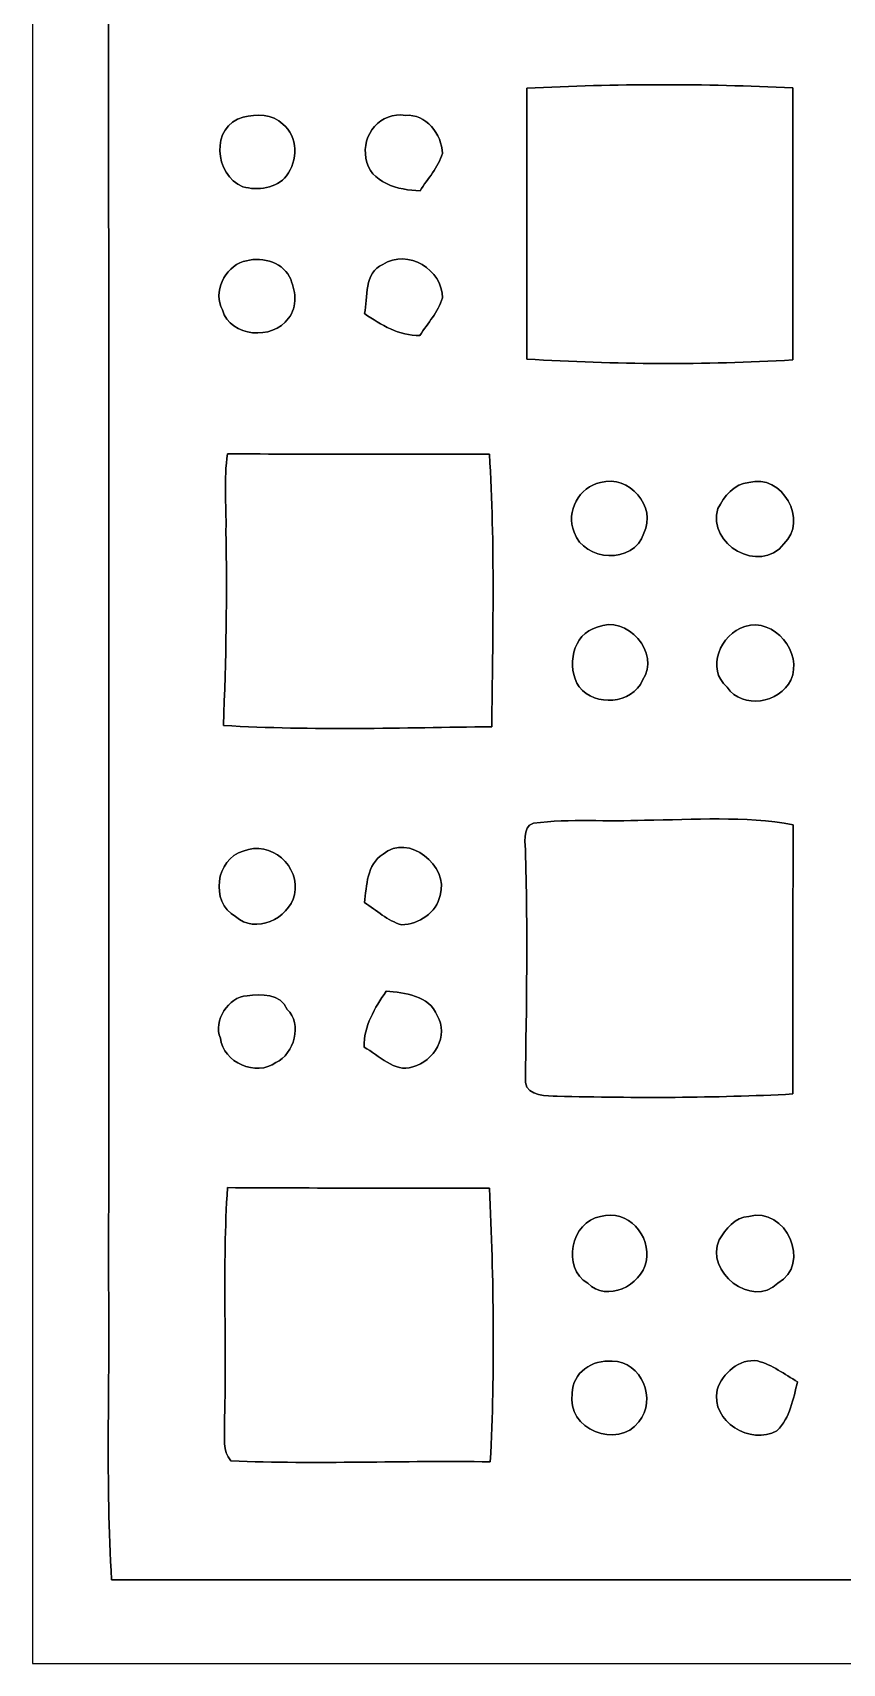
# Model space of a CAD drawing. Header units: centimetres. Extents: x -16.8 to 16.8, y -16.7 to 16.7.
# Drawn here: x -16.77 to -9.26, y -16.67 to -1.54 of the extents above; entities that cross this region are included whole.
import ezdxf

# ---------------------------------------------------------------- set-up
doc = ezdxf.new("R2010")
doc.units = ezdxf.units.CM
doc.header["$MEASUREMENT"] = 0
doc.layers.add('Layer 1', color=7, linetype='Continuous')

msp = doc.modelspace()

# ---------------------------------------------------------------- linework, layer by layer
at = {"layer": 'Layer 1', "color": 7}
for points, knots in [([(-16.77458, 16.66875), (-16.77458, 16.66875), (16.77458, 16.66875), (16.77458, 16.66875), (16.77458, 16.66875), (16.77458, 16.66875), (16.77458, -16.66875), (16.77458, -16.66875), (16.77458, -16.66875), (16.77458, -16.66875), (-16.77458, -16.66875), (-16.77458, -16.66875), (-16.77458, -16.66875), (-16.77458, -16.66875), (-16.77458, 16.66875), (-16.77458, 16.66875), (-16.77458, 16.66875), (-16.77458, 16.66875), (-16.77458, 16.66875), (-16.77458, 16.66875)], [0, 0, 0, 0, 0.16666667, 0.16666667, 0.16666667, 0.16666667, 0.33333333, 0.33333333, 0.33333333, 0.33333333, 0.5, 0.5, 0.5, 0.5, 0.66666667, 0.66666667, 0.66666667, 0.66666667, 1, 1, 1, 1]), ([(-16.06091, 16.05774), (-16.07961, 6.31331), (-16.06374, -3.43147), (-16.06903, -13.17625), (-16.06903, -13.17625), (-16.0588, -14.08148), (-16.0969, -14.98776), (-16.04186, -15.89229), (-16.04186, -15.89229), (-5.49557, -15.89546), (5.05107, -15.88805), (15.59736, -15.89581), (15.59736, -15.89581), (15.65769, -15.41709), (15.61606, -14.93132), (15.63052, -14.45013), (15.63052, -14.45013), (15.63088, -10.96857), (15.62417, -7.48665), (15.63158, -4.00509), (15.63158, -4.00509), (15.61571, -2.97004), (15.64852, -1.93463), (15.6143, -0.89958), (15.6143, -0.89958), (15.63758, 1.05692), (15.63441, 3.01378), (15.62276, 4.97064), (15.62276, 4.97064), (15.63864, 6.5218), (15.61465, 8.07297), (15.63511, 9.62413), (15.63511, 9.62413), (15.60371, 10.68564), (15.63299, 11.7475), (15.62876, 12.80901), (15.62876, 12.80901), (15.61888, 13.89274), (15.66086, 14.97718), (15.59595, 16.05986), (15.59595, 16.05986), (14.04867, 16.08137), (12.50103, 16.06303), (10.95375, 16.06903), (10.95375, 16.06903), (2.60456, 16.06903), (-5.74428, 16.06903), (-14.09347, 16.06903), (-14.09347, 16.06903), (-14.74929, 16.06867), (-15.40545, 16.07608), (-16.06091, 16.05774)], [0, 0, 0, 0, 0.07142857, 0.07142857, 0.07142857, 0.07142857, 0.14285714, 0.14285714, 0.14285714, 0.14285714, 0.21428571, 0.21428571, 0.21428571, 0.21428571, 0.28571429, 0.28571429, 0.28571429, 0.28571429, 0.35714286, 0.35714286, 0.35714286, 0.35714286, 0.42857143, 0.42857143, 0.42857143, 0.42857143, 0.5, 0.5, 0.5, 0.5, 0.57142857, 0.57142857, 0.57142857, 0.57142857, 0.64285714, 0.64285714, 0.64285714, 0.64285714, 0.71428571, 0.71428571, 0.71428571, 0.71428571, 0.78571429, 0.78571429, 0.78571429, 0.78571429, 0.85714286, 0.85714286, 0.85714286, 0.85714286, 1, 1, 1, 1]), ([(-12.18777, -2.05528), (-11.36615, -2.01189), (-10.54171, -2.0126), (-9.71973, -2.05211), (-9.71973, -2.05211), (-9.71797, -2.89348), (-9.71832, -3.73486), (-9.71973, -4.57659), (-9.71973, -4.57659), (-10.54135, -4.62245), (-11.3665, -4.62033), (-12.18777, -4.56777), (-12.18777, -4.56777), (-12.18883, -3.73027), (-12.18988, -2.89278), (-12.18777, -2.05528)], [0, 0, 0, 0, 0.2, 0.2, 0.2, 0.2, 0.4, 0.4, 0.4, 0.4, 0.6, 0.6, 0.6, 0.6, 1, 1, 1, 1]), ([(-13.68108, -2.70475), (-13.72623, -2.49238), (-13.5449, -2.26695), (-13.3156, -2.30787), (-13.3156, -2.30787), (-13.12545, -2.28953), (-12.97552, -2.48426), (-12.97129, -2.6603), (-12.97129, -2.6603), (-13.00939, -2.79118), (-13.10816, -2.89313), (-13.17943, -3.00673), (-13.17943, -3.00673), (-13.37451, -3.0032), (-13.64756, -2.93405), (-13.68108, -2.70475)], [0, 0, 0, 0, 0.2, 0.2, 0.2, 0.2, 0.4, 0.4, 0.4, 0.4, 0.6, 0.6, 0.6, 0.6, 1, 1, 1, 1]), ([(-14.82055, -2.32339), (-14.69778, -2.29376), (-14.54926, -2.29482), (-14.4526, -2.3876), (-14.4526, -2.3876), (-14.31008, -2.50049), (-14.31149, -2.73085), (-14.41803, -2.86808), (-14.41803, -2.86808), (-14.51116, -2.98732), (-14.68473, -3.00602), (-14.82337, -2.97004), (-14.82337, -2.97004), (-15.08972, -2.86032), (-15.12782, -2.40877), (-14.82055, -2.32339)], [0, 0, 0, 0, 0.2, 0.2, 0.2, 0.2, 0.4, 0.4, 0.4, 0.4, 0.6, 0.6, 0.6, 0.6, 1, 1, 1, 1]), ([(-14.82019, -3.66395), (-14.66568, -3.61456), (-14.47059, -3.65584), (-14.38945, -3.80541), (-14.38945, -3.80541), (-14.33548, -3.9243), (-14.31078, -4.0827), (-14.40109, -4.18994), (-14.40109, -4.18994), (-14.54609, -4.39491), (-14.93767, -4.36739), (-15.01352, -4.11162), (-15.01352, -4.11162), (-15.10277, -3.94899), (-14.9927, -3.71793), (-14.82019, -3.66395)], [0, 0, 0, 0, 0.2, 0.2, 0.2, 0.2, 0.4, 0.4, 0.4, 0.4, 0.6, 0.6, 0.6, 0.6, 1, 1, 1, 1]), ([(-13.52515, -3.6897), (-13.29055, -3.54189), (-12.97129, -3.73909), (-12.97093, -4.00085), (-12.97093, -4.00085), (-13.01009, -4.13209), (-13.10852, -4.23474), (-13.18013, -4.34904), (-13.18013, -4.34904), (-13.37592, -4.35292), (-13.53961, -4.25133), (-13.69448, -4.1469), (-13.69448, -4.1469), (-13.6652, -3.99768), (-13.69977, -3.76626), (-13.52515, -3.6897)], [0, 0, 0, 0, 0.2, 0.2, 0.2, 0.2, 0.4, 0.4, 0.4, 0.4, 0.6, 0.6, 0.6, 0.6, 1, 1, 1, 1]), ([(-14.96554, -5.44689), (-14.15591, -5.45253), (-13.34594, -5.4483), (-12.53596, -5.45112), (-12.53596, -5.45112), (-12.48198, -6.2925), (-12.50562, -7.13669), (-12.51373, -7.97913), (-12.51373, -7.97913), (-13.34347, -7.9883), (-14.17532, -8.01687), (-15.00399, -7.96713), (-15.00399, -7.96713), (-14.97965, -7.36388), (-14.96871, -6.75958), (-14.98036, -6.15597), (-14.98036, -6.15597), (-14.97577, -5.91926), (-15.00223, -5.68149), (-14.96554, -5.44689)], [0, 0, 0, 0, 0.16666667, 0.16666667, 0.16666667, 0.16666667, 0.33333333, 0.33333333, 0.33333333, 0.33333333, 0.5, 0.5, 0.5, 0.5, 0.66666667, 0.66666667, 0.66666667, 0.66666667, 1, 1, 1, 1]), ([(-11.50373, -5.71429), (-11.23844, -5.63704), (-10.98021, -5.93796), (-11.10227, -6.18384), (-11.10227, -6.18384), (-11.19646, -6.47629), (-11.65684, -6.44772), (-11.74891, -6.17467), (-11.74891, -6.17467), (-11.83005, -5.98241), (-11.70376, -5.75134), (-11.50373, -5.71429)], [0, 0, 0, 0, 0.25, 0.25, 0.25, 0.25, 0.5, 0.5, 0.5, 0.5, 1, 1, 1, 1]), ([(-10.12896, -5.71288), (-9.81781, -5.62504), (-9.57298, -6.06813), (-9.80369, -6.28333), (-9.80369, -6.28333), (-10.02489, -6.56872), (-10.52124, -6.2865), (-10.41471, -5.95489), (-10.41471, -5.95489), (-10.35861, -5.84271), (-10.26266, -5.72382), (-10.12896, -5.71288)], [0, 0, 0, 0, 0.25, 0.25, 0.25, 0.25, 0.5, 0.5, 0.5, 0.5, 1, 1, 1, 1]), ([(-11.53583, -7.05591), (-11.26102, -6.9342), (-10.94176, -7.29686), (-11.11356, -7.54627), (-11.11356, -7.54627), (-11.21163, -7.7724), (-11.55312, -7.79427), (-11.70234, -7.61048), (-11.70234, -7.61048), (-11.82335, -7.42527), (-11.76726, -7.11976), (-11.53583, -7.05591)], [0, 0, 0, 0, 0.25, 0.25, 0.25, 0.25, 0.5, 0.5, 0.5, 0.5, 1, 1, 1, 1]), ([(-10.16423, -7.04885), (-9.89365, -6.96172), (-9.62307, -7.29298), (-9.73808, -7.54592), (-9.73808, -7.54592), (-9.84356, -7.75899), (-10.18469, -7.82249), (-10.32933, -7.61294), (-10.32933, -7.61294), (-10.53112, -7.44185), (-10.39001, -7.11764), (-10.16423, -7.04885)], [0, 0, 0, 0, 0.25, 0.25, 0.25, 0.25, 0.5, 0.5, 0.5, 0.5, 1, 1, 1, 1]), ([(-12.12638, -8.87377), (-11.78419, -8.83003), (-11.43847, -8.86284), (-11.09486, -8.84626), (-11.09486, -8.84626), (-10.6359, -8.84167), (-10.17058, -8.80604), (-9.71585, -8.88824), (-9.71585, -8.88824), (-9.7215, -9.72079), (-9.71691, -10.55335), (-9.72009, -11.38626), (-9.72009, -11.38626), (-10.44787, -11.42436), (-11.17812, -11.424), (-11.9066, -11.40707), (-11.9066, -11.40707), (-11.9948, -11.40566), (-12.18459, -11.40954), (-12.20188, -11.28042), (-12.20188, -11.28042), (-12.19235, -10.57169), (-12.17824, -9.86226), (-12.20188, -9.15353), (-12.20188, -9.15353), (-12.19623, -9.07662), (-12.23998, -8.90799), (-12.12638, -8.87377)], [0, 0, 0, 0, 0.125, 0.125, 0.125, 0.125, 0.25, 0.25, 0.25, 0.25, 0.375, 0.375, 0.375, 0.375, 0.5, 0.5, 0.5, 0.5, 0.625, 0.625, 0.625, 0.625, 0.75, 0.75, 0.75, 0.75, 1, 1, 1, 1]), ([(-14.81984, -9.13271), (-14.56373, -9.02582), (-14.28538, -9.27382), (-14.34465, -9.53876), (-14.34465, -9.53876), (-14.39757, -9.76242), (-14.70766, -9.90565), (-14.89181, -9.73984), (-14.89181, -9.73984), (-15.13099, -9.60332), (-15.07561, -9.20644), (-14.81984, -9.13271)], [0, 0, 0, 0, 0.25, 0.25, 0.25, 0.25, 0.5, 0.5, 0.5, 0.5, 1, 1, 1, 1]), ([(-13.52268, -9.16129), (-13.28843, -8.96338), (-12.90532, -9.26924), (-12.99316, -9.54405), (-12.99316, -9.54405), (-13.02561, -9.70562), (-13.19248, -9.81181), (-13.34946, -9.81745), (-13.34946, -9.81745), (-13.4807, -9.78006), (-13.5823, -9.68093), (-13.69554, -9.61037), (-13.69554, -9.61037), (-13.67367, -9.45339), (-13.67508, -9.25795), (-13.52268, -9.16129)], [0, 0, 0, 0, 0.2, 0.2, 0.2, 0.2, 0.4, 0.4, 0.4, 0.4, 0.6, 0.6, 0.6, 0.6, 1, 1, 1, 1]), ([(-13.49375, -10.43234), (-13.3223, -10.44751), (-13.09511, -10.47221), (-13.02068, -10.65883), (-13.02068, -10.65883), (-12.90602, -10.84298), (-13.05101, -11.08604), (-13.24645, -11.13472), (-13.24645, -11.13472), (-13.42073, -11.19152), (-13.55937, -11.02607), (-13.69907, -10.95163), (-13.69907, -10.95163), (-13.70154, -10.75373), (-13.59923, -10.58862), (-13.49375, -10.43234)], [0, 0, 0, 0, 0.2, 0.2, 0.2, 0.2, 0.4, 0.4, 0.4, 0.4, 0.6, 0.6, 0.6, 0.6, 1, 1, 1, 1]), ([(-14.78456, -10.47503), (-14.65686, -10.4588), (-14.472, -10.4521), (-14.41133, -10.60168), (-14.41133, -10.60168), (-14.2688, -10.73609), (-14.34747, -11.01408), (-14.51716, -11.09521), (-14.51716, -11.09521), (-14.6999, -11.22715), (-15.00717, -11.09451), (-15.03186, -10.86838), (-15.03186, -10.86838), (-15.10101, -10.70681), (-14.95848, -10.4842), (-14.78456, -10.47503)], [0, 0, 0, 0, 0.2, 0.2, 0.2, 0.2, 0.4, 0.4, 0.4, 0.4, 0.6, 0.6, 0.6, 0.6, 1, 1, 1, 1]), ([(-14.96624, -12.25515), (-14.15591, -12.26185), (-13.34594, -12.25585), (-12.53596, -12.26079), (-12.53596, -12.26079), (-12.49574, -13.10569), (-12.48234, -13.95377), (-12.52784, -14.79867), (-12.52784, -14.79867), (-13.32971, -14.78597), (-14.13369, -14.82408), (-14.93414, -14.7895), (-14.93414, -14.7895), (-15.01422, -14.69884), (-14.99129, -14.56902), (-14.99517, -14.4586), (-14.99517, -14.4586), (-14.97083, -13.72411), (-15.01493, -12.98822), (-14.96624, -12.25515)], [0, 0, 0, 0, 0.16666667, 0.16666667, 0.16666667, 0.16666667, 0.33333333, 0.33333333, 0.33333333, 0.33333333, 0.5, 0.5, 0.5, 0.5, 0.66666667, 0.66666667, 0.66666667, 0.66666667, 1, 1, 1, 1]), ([(-11.50408, -12.52291), (-11.25044, -12.44988), (-11.03348, -12.69682), (-11.07969, -12.94271), (-11.07969, -12.94271), (-11.12979, -13.1639), (-11.44552, -13.3223), (-11.62368, -13.14132), (-11.62368, -13.14132), (-11.86603, -13.00515), (-11.7789, -12.56418), (-11.50408, -12.52291)], [0, 0, 0, 0, 0.25, 0.25, 0.25, 0.25, 0.5, 0.5, 0.5, 0.5, 1, 1, 1, 1]), ([(-10.12896, -12.52149), (-9.78288, -12.42448), (-9.54229, -12.96811), (-9.85943, -13.14132), (-9.85943, -13.14132), (-10.09932, -13.38051), (-10.53888, -13.03302), (-10.40377, -12.73986), (-10.40377, -12.73986), (-10.34309, -12.63932), (-10.2549, -12.52961), (-10.12896, -12.52149)], [0, 0, 0, 0, 0.25, 0.25, 0.25, 0.25, 0.5, 0.5, 0.5, 0.5, 1, 1, 1, 1]), ([(-11.39754, -13.86593), (-11.12344, -13.86346), (-10.97668, -14.224), (-11.14919, -14.42649), (-11.14919, -14.42649), (-11.33934, -14.68755), (-11.82934, -14.49493), (-11.7662, -14.16262), (-11.7662, -14.16262), (-11.76867, -13.97317), (-11.57817, -13.84653), (-11.39754, -13.86593)], [0, 0, 0, 0, 0.25, 0.25, 0.25, 0.25, 0.5, 0.5, 0.5, 0.5, 1, 1, 1, 1]), ([(-10.42282, -14.13228), (-10.37449, -13.97706), (-10.2175, -13.83736), (-10.04746, -13.86311), (-10.04746, -13.86311), (-9.91023, -13.89662), (-9.79805, -13.98905), (-9.67599, -14.05608), (-9.67599, -14.05608), (-9.71656, -14.21306), (-9.74478, -14.39051), (-9.86684, -14.5101), (-9.86684, -14.5101), (-10.11308, -14.65121), (-10.48244, -14.42332), (-10.42282, -14.13228)], [0, 0, 0, 0, 0.2, 0.2, 0.2, 0.2, 0.4, 0.4, 0.4, 0.4, 0.6, 0.6, 0.6, 0.6, 1, 1, 1, 1])]:
    msp.add_open_spline(points, degree=3, knots=knots, dxfattribs=at)
at = {"layer": 'Layer 1', "color": 251}
for points, knots in [([(-16.06091, 16.05774), (-15.40545, 16.07608), (-14.74929, 16.06867), (-14.09347, 16.06903), (-14.09347, 16.06903), (-5.74428, 16.06903), (2.60456, 16.06903), (10.95375, 16.06903), (10.95375, 16.06903), (12.50103, 16.06303), (14.04867, 16.08137), (15.59595, 16.05986), (15.59595, 16.05986), (15.66086, 14.97718), (15.61888, 13.89274), (15.62876, 12.80901), (15.62876, 12.80901), (15.63299, 11.7475), (15.60371, 10.68564), (15.63511, 9.62413), (15.63511, 9.62413), (15.61465, 8.07297), (15.63864, 6.5218), (15.62276, 4.97064), (15.62276, 4.97064), (15.63441, 3.01378), (15.63758, 1.05692), (15.6143, -0.89958), (15.6143, -0.89958), (15.64852, -1.93463), (15.61571, -2.97004), (15.63158, -4.00509), (15.63158, -4.00509), (15.62417, -7.48665), (15.63088, -10.96857), (15.63052, -14.45013), (15.63052, -14.45013), (15.61606, -14.93132), (15.65769, -15.41709), (15.59736, -15.89581), (15.59736, -15.89581), (5.05107, -15.88805), (-5.49557, -15.89546), (-16.04186, -15.89229), (-16.04186, -15.89229), (-16.0969, -14.98776), (-16.0588, -14.08148), (-16.06903, -13.17625), (-16.06903, -13.17625), (-16.06374, -3.43147), (-16.07961, 6.31331), (-16.06091, 16.05774), (-16.06091, 16.05774), (-16.06091, 16.05774), (-16.06091, 16.05774), (-16.06091, 16.05774)], [0, 0, 0, 0, 0.06666667, 0.06666667, 0.06666667, 0.06666667, 0.13333333, 0.13333333, 0.13333333, 0.13333333, 0.2, 0.2, 0.2, 0.2, 0.26666667, 0.26666667, 0.26666667, 0.26666667, 0.33333333, 0.33333333, 0.33333333, 0.33333333, 0.4, 0.4, 0.4, 0.4, 0.46666667, 0.46666667, 0.46666667, 0.46666667, 0.53333333, 0.53333333, 0.53333333, 0.53333333, 0.6, 0.6, 0.6, 0.6, 0.66666667, 0.66666667, 0.66666667, 0.66666667, 0.73333333, 0.73333333, 0.73333333, 0.73333333, 0.8, 0.8, 0.8, 0.8, 0.86666667, 0.86666667, 0.86666667, 0.86666667, 1, 1, 1, 1]), ([(-12.18777, -2.05528), (-12.18988, -2.89278), (-12.18883, -3.73027), (-12.18777, -4.56777), (-12.18777, -4.56777), (-11.3665, -4.62033), (-10.54135, -4.62245), (-9.71973, -4.57659), (-9.71973, -4.57659), (-9.71832, -3.73486), (-9.71797, -2.89348), (-9.71973, -2.05211), (-9.71973, -2.05211), (-10.54171, -2.0126), (-11.36615, -2.01189), (-12.18777, -2.05528), (-12.18777, -2.05528), (-12.18777, -2.05528), (-12.18777, -2.05528), (-12.18777, -2.05528)], [0, 0, 0, 0, 0.16666667, 0.16666667, 0.16666667, 0.16666667, 0.33333333, 0.33333333, 0.33333333, 0.33333333, 0.5, 0.5, 0.5, 0.5, 0.66666667, 0.66666667, 0.66666667, 0.66666667, 1, 1, 1, 1]), ([(-13.68108, -2.70475), (-13.64756, -2.93405), (-13.37451, -3.0032), (-13.17943, -3.00673), (-13.17943, -3.00673), (-13.10816, -2.89313), (-13.00939, -2.79118), (-12.97129, -2.6603), (-12.97129, -2.6603), (-12.97552, -2.48426), (-13.12545, -2.28953), (-13.3156, -2.30787), (-13.3156, -2.30787), (-13.5449, -2.26695), (-13.72623, -2.49238), (-13.68108, -2.70475), (-13.68108, -2.70475), (-13.68108, -2.70475), (-13.68108, -2.70475), (-13.68108, -2.70475)], [0, 0, 0, 0, 0.16666667, 0.16666667, 0.16666667, 0.16666667, 0.33333333, 0.33333333, 0.33333333, 0.33333333, 0.5, 0.5, 0.5, 0.5, 0.66666667, 0.66666667, 0.66666667, 0.66666667, 1, 1, 1, 1]), ([(-14.82055, -2.32339), (-15.12782, -2.40877), (-15.08972, -2.86032), (-14.82337, -2.97004), (-14.82337, -2.97004), (-14.68473, -3.00602), (-14.51116, -2.98732), (-14.41803, -2.86808), (-14.41803, -2.86808), (-14.31149, -2.73085), (-14.31008, -2.50049), (-14.4526, -2.3876), (-14.4526, -2.3876), (-14.54926, -2.29482), (-14.69778, -2.29376), (-14.82055, -2.32339), (-14.82055, -2.32339), (-14.82055, -2.32339), (-14.82055, -2.32339), (-14.82055, -2.32339)], [0, 0, 0, 0, 0.16666667, 0.16666667, 0.16666667, 0.16666667, 0.33333333, 0.33333333, 0.33333333, 0.33333333, 0.5, 0.5, 0.5, 0.5, 0.66666667, 0.66666667, 0.66666667, 0.66666667, 1, 1, 1, 1]), ([(-14.82019, -3.66395), (-14.9927, -3.71793), (-15.10277, -3.94899), (-15.01352, -4.11162), (-15.01352, -4.11162), (-14.93767, -4.36739), (-14.54609, -4.39491), (-14.40109, -4.18994), (-14.40109, -4.18994), (-14.31078, -4.0827), (-14.33548, -3.9243), (-14.38945, -3.80541), (-14.38945, -3.80541), (-14.47059, -3.65584), (-14.66568, -3.61456), (-14.82019, -3.66395), (-14.82019, -3.66395), (-14.82019, -3.66395), (-14.82019, -3.66395), (-14.82019, -3.66395)], [0, 0, 0, 0, 0.16666667, 0.16666667, 0.16666667, 0.16666667, 0.33333333, 0.33333333, 0.33333333, 0.33333333, 0.5, 0.5, 0.5, 0.5, 0.66666667, 0.66666667, 0.66666667, 0.66666667, 1, 1, 1, 1]), ([(-13.52515, -3.6897), (-13.69977, -3.76626), (-13.6652, -3.99768), (-13.69448, -4.1469), (-13.69448, -4.1469), (-13.53961, -4.25133), (-13.37592, -4.35292), (-13.18013, -4.34904), (-13.18013, -4.34904), (-13.10852, -4.23474), (-13.01009, -4.13209), (-12.97093, -4.00085), (-12.97093, -4.00085), (-12.97129, -3.73909), (-13.29055, -3.54189), (-13.52515, -3.6897), (-13.52515, -3.6897), (-13.52515, -3.6897), (-13.52515, -3.6897), (-13.52515, -3.6897)], [0, 0, 0, 0, 0.16666667, 0.16666667, 0.16666667, 0.16666667, 0.33333333, 0.33333333, 0.33333333, 0.33333333, 0.5, 0.5, 0.5, 0.5, 0.66666667, 0.66666667, 0.66666667, 0.66666667, 1, 1, 1, 1]), ([(-14.96554, -5.44689), (-15.00223, -5.68149), (-14.97577, -5.91926), (-14.98036, -6.15597), (-14.98036, -6.15597), (-14.96871, -6.75958), (-14.97965, -7.36388), (-15.00399, -7.96713), (-15.00399, -7.96713), (-14.17532, -8.01687), (-13.34347, -7.9883), (-12.51373, -7.97913), (-12.51373, -7.97913), (-12.50562, -7.13669), (-12.48198, -6.2925), (-12.53596, -5.45112), (-12.53596, -5.45112), (-13.34594, -5.4483), (-14.15591, -5.45253), (-14.96554, -5.44689), (-14.96554, -5.44689), (-14.96554, -5.44689), (-14.96554, -5.44689), (-14.96554, -5.44689)], [0, 0, 0, 0, 0.14285714, 0.14285714, 0.14285714, 0.14285714, 0.28571429, 0.28571429, 0.28571429, 0.28571429, 0.42857143, 0.42857143, 0.42857143, 0.42857143, 0.57142857, 0.57142857, 0.57142857, 0.57142857, 0.71428571, 0.71428571, 0.71428571, 0.71428571, 1, 1, 1, 1]), ([(-11.50373, -5.71429), (-11.70376, -5.75134), (-11.83005, -5.98241), (-11.74891, -6.17467), (-11.74891, -6.17467), (-11.65684, -6.44772), (-11.19646, -6.47629), (-11.10227, -6.18384), (-11.10227, -6.18384), (-10.98021, -5.93796), (-11.23844, -5.63704), (-11.50373, -5.71429), (-11.50373, -5.71429), (-11.50373, -5.71429), (-11.50373, -5.71429), (-11.50373, -5.71429)], [0, 0, 0, 0, 0.2, 0.2, 0.2, 0.2, 0.4, 0.4, 0.4, 0.4, 0.6, 0.6, 0.6, 0.6, 1, 1, 1, 1]), ([(-10.12896, -5.71288), (-10.26266, -5.72382), (-10.35861, -5.84271), (-10.41471, -5.95489), (-10.41471, -5.95489), (-10.52124, -6.2865), (-10.02489, -6.56872), (-9.80369, -6.28333), (-9.80369, -6.28333), (-9.57298, -6.06813), (-9.81781, -5.62504), (-10.12896, -5.71288), (-10.12896, -5.71288), (-10.12896, -5.71288), (-10.12896, -5.71288), (-10.12896, -5.71288)], [0, 0, 0, 0, 0.2, 0.2, 0.2, 0.2, 0.4, 0.4, 0.4, 0.4, 0.6, 0.6, 0.6, 0.6, 1, 1, 1, 1]), ([(-11.53583, -7.05591), (-11.76726, -7.11976), (-11.82335, -7.42527), (-11.70234, -7.61048), (-11.70234, -7.61048), (-11.55312, -7.79427), (-11.21163, -7.7724), (-11.11356, -7.54627), (-11.11356, -7.54627), (-10.94176, -7.29686), (-11.26102, -6.9342), (-11.53583, -7.05591), (-11.53583, -7.05591), (-11.53583, -7.05591), (-11.53583, -7.05591), (-11.53583, -7.05591)], [0, 0, 0, 0, 0.2, 0.2, 0.2, 0.2, 0.4, 0.4, 0.4, 0.4, 0.6, 0.6, 0.6, 0.6, 1, 1, 1, 1]), ([(-10.16423, -7.04885), (-10.39001, -7.11764), (-10.53112, -7.44185), (-10.32933, -7.61294), (-10.32933, -7.61294), (-10.18469, -7.82249), (-9.84356, -7.75899), (-9.73808, -7.54592), (-9.73808, -7.54592), (-9.62307, -7.29298), (-9.89365, -6.96172), (-10.16423, -7.04885), (-10.16423, -7.04885), (-10.16423, -7.04885), (-10.16423, -7.04885), (-10.16423, -7.04885)], [0, 0, 0, 0, 0.2, 0.2, 0.2, 0.2, 0.4, 0.4, 0.4, 0.4, 0.6, 0.6, 0.6, 0.6, 1, 1, 1, 1]), ([(-12.12638, -8.87377), (-12.23998, -8.90799), (-12.19623, -9.07662), (-12.20188, -9.15353), (-12.20188, -9.15353), (-12.17824, -9.86226), (-12.19235, -10.57169), (-12.20188, -11.28042), (-12.20188, -11.28042), (-12.18459, -11.40954), (-11.9948, -11.40566), (-11.9066, -11.40707), (-11.9066, -11.40707), (-11.17812, -11.424), (-10.44787, -11.42436), (-9.72009, -11.38626), (-9.72009, -11.38626), (-9.71691, -10.55335), (-9.7215, -9.72079), (-9.71585, -8.88824), (-9.71585, -8.88824), (-10.17058, -8.80604), (-10.6359, -8.84167), (-11.09486, -8.84626), (-11.09486, -8.84626), (-11.43847, -8.86284), (-11.78419, -8.83003), (-12.12638, -8.87377), (-12.12638, -8.87377), (-12.12638, -8.87377), (-12.12638, -8.87377), (-12.12638, -8.87377)], [0, 0, 0, 0, 0.11111111, 0.11111111, 0.11111111, 0.11111111, 0.22222222, 0.22222222, 0.22222222, 0.22222222, 0.33333333, 0.33333333, 0.33333333, 0.33333333, 0.44444444, 0.44444444, 0.44444444, 0.44444444, 0.55555556, 0.55555556, 0.55555556, 0.55555556, 0.66666667, 0.66666667, 0.66666667, 0.66666667, 0.77777778, 0.77777778, 0.77777778, 0.77777778, 1, 1, 1, 1]), ([(-14.81984, -9.13271), (-15.07561, -9.20644), (-15.13099, -9.60332), (-14.89181, -9.73984), (-14.89181, -9.73984), (-14.70766, -9.90565), (-14.39757, -9.76242), (-14.34465, -9.53876), (-14.34465, -9.53876), (-14.28538, -9.27382), (-14.56373, -9.02582), (-14.81984, -9.13271), (-14.81984, -9.13271), (-14.81984, -9.13271), (-14.81984, -9.13271), (-14.81984, -9.13271)], [0, 0, 0, 0, 0.2, 0.2, 0.2, 0.2, 0.4, 0.4, 0.4, 0.4, 0.6, 0.6, 0.6, 0.6, 1, 1, 1, 1]), ([(-13.52268, -9.16129), (-13.67508, -9.25795), (-13.67367, -9.45339), (-13.69554, -9.61037), (-13.69554, -9.61037), (-13.5823, -9.68093), (-13.4807, -9.78006), (-13.34946, -9.81745), (-13.34946, -9.81745), (-13.19248, -9.81181), (-13.02561, -9.70562), (-12.99316, -9.54405), (-12.99316, -9.54405), (-12.90532, -9.26924), (-13.28843, -8.96338), (-13.52268, -9.16129), (-13.52268, -9.16129), (-13.52268, -9.16129), (-13.52268, -9.16129), (-13.52268, -9.16129)], [0, 0, 0, 0, 0.16666667, 0.16666667, 0.16666667, 0.16666667, 0.33333333, 0.33333333, 0.33333333, 0.33333333, 0.5, 0.5, 0.5, 0.5, 0.66666667, 0.66666667, 0.66666667, 0.66666667, 1, 1, 1, 1]), ([(-13.49375, -10.43234), (-13.59923, -10.58862), (-13.70154, -10.75373), (-13.69907, -10.95163), (-13.69907, -10.95163), (-13.55937, -11.02607), (-13.42073, -11.19152), (-13.24645, -11.13472), (-13.24645, -11.13472), (-13.05101, -11.08604), (-12.90602, -10.84298), (-13.02068, -10.65883), (-13.02068, -10.65883), (-13.09511, -10.47221), (-13.3223, -10.44751), (-13.49375, -10.43234), (-13.49375, -10.43234), (-13.49375, -10.43234), (-13.49375, -10.43234), (-13.49375, -10.43234)], [0, 0, 0, 0, 0.16666667, 0.16666667, 0.16666667, 0.16666667, 0.33333333, 0.33333333, 0.33333333, 0.33333333, 0.5, 0.5, 0.5, 0.5, 0.66666667, 0.66666667, 0.66666667, 0.66666667, 1, 1, 1, 1]), ([(-14.78456, -10.47503), (-14.95848, -10.4842), (-15.10101, -10.70681), (-15.03186, -10.86838), (-15.03186, -10.86838), (-15.00717, -11.09451), (-14.6999, -11.22715), (-14.51716, -11.09521), (-14.51716, -11.09521), (-14.34747, -11.01408), (-14.2688, -10.73609), (-14.41133, -10.60168), (-14.41133, -10.60168), (-14.472, -10.4521), (-14.65686, -10.4588), (-14.78456, -10.47503), (-14.78456, -10.47503), (-14.78456, -10.47503), (-14.78456, -10.47503), (-14.78456, -10.47503)], [0, 0, 0, 0, 0.16666667, 0.16666667, 0.16666667, 0.16666667, 0.33333333, 0.33333333, 0.33333333, 0.33333333, 0.5, 0.5, 0.5, 0.5, 0.66666667, 0.66666667, 0.66666667, 0.66666667, 1, 1, 1, 1]), ([(-14.96624, -12.25515), (-15.01493, -12.98822), (-14.97083, -13.72411), (-14.99517, -14.4586), (-14.99517, -14.4586), (-14.99129, -14.56902), (-15.01422, -14.69884), (-14.93414, -14.7895), (-14.93414, -14.7895), (-14.13369, -14.82408), (-13.32971, -14.78597), (-12.52784, -14.79867), (-12.52784, -14.79867), (-12.48234, -13.95377), (-12.49574, -13.10569), (-12.53596, -12.26079), (-12.53596, -12.26079), (-13.34594, -12.25585), (-14.15591, -12.26185), (-14.96624, -12.25515), (-14.96624, -12.25515), (-14.96624, -12.25515), (-14.96624, -12.25515), (-14.96624, -12.25515)], [0, 0, 0, 0, 0.14285714, 0.14285714, 0.14285714, 0.14285714, 0.28571429, 0.28571429, 0.28571429, 0.28571429, 0.42857143, 0.42857143, 0.42857143, 0.42857143, 0.57142857, 0.57142857, 0.57142857, 0.57142857, 0.71428571, 0.71428571, 0.71428571, 0.71428571, 1, 1, 1, 1]), ([(-11.50408, -12.52291), (-11.7789, -12.56418), (-11.86603, -13.00515), (-11.62368, -13.14132), (-11.62368, -13.14132), (-11.44552, -13.3223), (-11.12979, -13.1639), (-11.07969, -12.94271), (-11.07969, -12.94271), (-11.03348, -12.69682), (-11.25044, -12.44988), (-11.50408, -12.52291), (-11.50408, -12.52291), (-11.50408, -12.52291), (-11.50408, -12.52291), (-11.50408, -12.52291)], [0, 0, 0, 0, 0.2, 0.2, 0.2, 0.2, 0.4, 0.4, 0.4, 0.4, 0.6, 0.6, 0.6, 0.6, 1, 1, 1, 1]), ([(-10.12896, -12.52149), (-10.2549, -12.52961), (-10.34309, -12.63932), (-10.40377, -12.73986), (-10.40377, -12.73986), (-10.53888, -13.03302), (-10.09932, -13.38051), (-9.85943, -13.14132), (-9.85943, -13.14132), (-9.54229, -12.96811), (-9.78288, -12.42448), (-10.12896, -12.52149), (-10.12896, -12.52149), (-10.12896, -12.52149), (-10.12896, -12.52149), (-10.12896, -12.52149)], [0, 0, 0, 0, 0.2, 0.2, 0.2, 0.2, 0.4, 0.4, 0.4, 0.4, 0.6, 0.6, 0.6, 0.6, 1, 1, 1, 1]), ([(-11.39754, -13.86593), (-11.57817, -13.84653), (-11.76867, -13.97317), (-11.7662, -14.16262), (-11.7662, -14.16262), (-11.82934, -14.49493), (-11.33934, -14.68755), (-11.14919, -14.42649), (-11.14919, -14.42649), (-10.97668, -14.224), (-11.12344, -13.86346), (-11.39754, -13.86593), (-11.39754, -13.86593), (-11.39754, -13.86593), (-11.39754, -13.86593), (-11.39754, -13.86593)], [0, 0, 0, 0, 0.2, 0.2, 0.2, 0.2, 0.4, 0.4, 0.4, 0.4, 0.6, 0.6, 0.6, 0.6, 1, 1, 1, 1]), ([(-10.42282, -14.13228), (-10.48244, -14.42332), (-10.11308, -14.65121), (-9.86684, -14.5101), (-9.86684, -14.5101), (-9.74478, -14.39051), (-9.71656, -14.21306), (-9.67599, -14.05608), (-9.67599, -14.05608), (-9.79805, -13.98905), (-9.91023, -13.89662), (-10.04746, -13.86311), (-10.04746, -13.86311), (-10.2175, -13.83736), (-10.37449, -13.97706), (-10.42282, -14.13228), (-10.42282, -14.13228), (-10.42282, -14.13228), (-10.42282, -14.13228), (-10.42282, -14.13228)], [0, 0, 0, 0, 0.16666667, 0.16666667, 0.16666667, 0.16666667, 0.33333333, 0.33333333, 0.33333333, 0.33333333, 0.5, 0.5, 0.5, 0.5, 0.66666667, 0.66666667, 0.66666667, 0.66666667, 1, 1, 1, 1])]:
    msp.add_open_spline(points, degree=3, knots=knots, dxfattribs=at)

doc.saveas('drawing.dxf')
